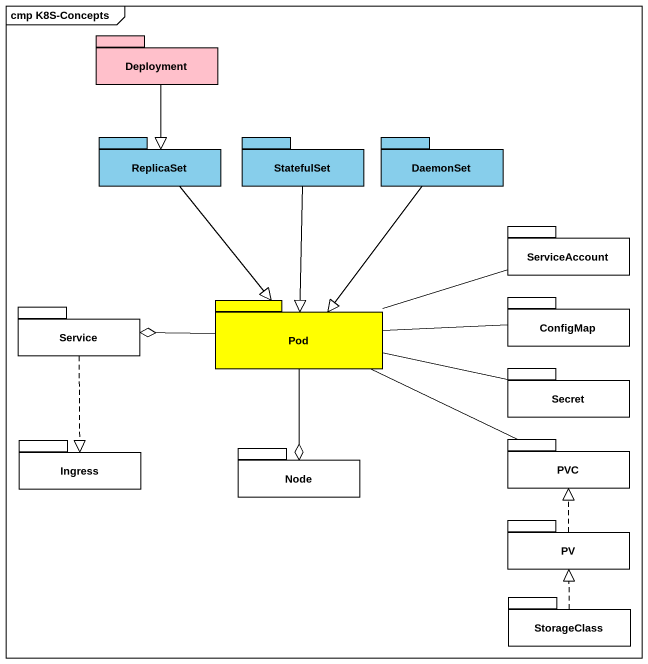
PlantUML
@startuml
mainframe cmp K8S-Concepts
package Deployment #FFC0CB {
}
package ReplicaSet #87CEEB {
}
package StatefulSet #87CEEB {
}
package DaemonSet #87CEEB {
}
package ServiceAccount {
}
package ConfigMap {
}
package Service {
}
package Pod #FFFF00 {
}
package Secret {
}
package Ingress {
}
package "Node" as Node_ {
}
package PVC {
}
package PV {
}
package StorageClass {
}
Deployment --|> ReplicaSet
ReplicaSet --|> Pod
StatefulSet --|> Pod
DaemonSet --|> Pod
Service ..|> Ingress
Pod -right- ServiceAccount
Pod -right- ConfigMap
Pod -left-o Service
Pod -right- Secret
Pod --o Node_
Pod -right- PVC
PV .up.|> PVC
StorageClass .up.|> PV
@enduml
